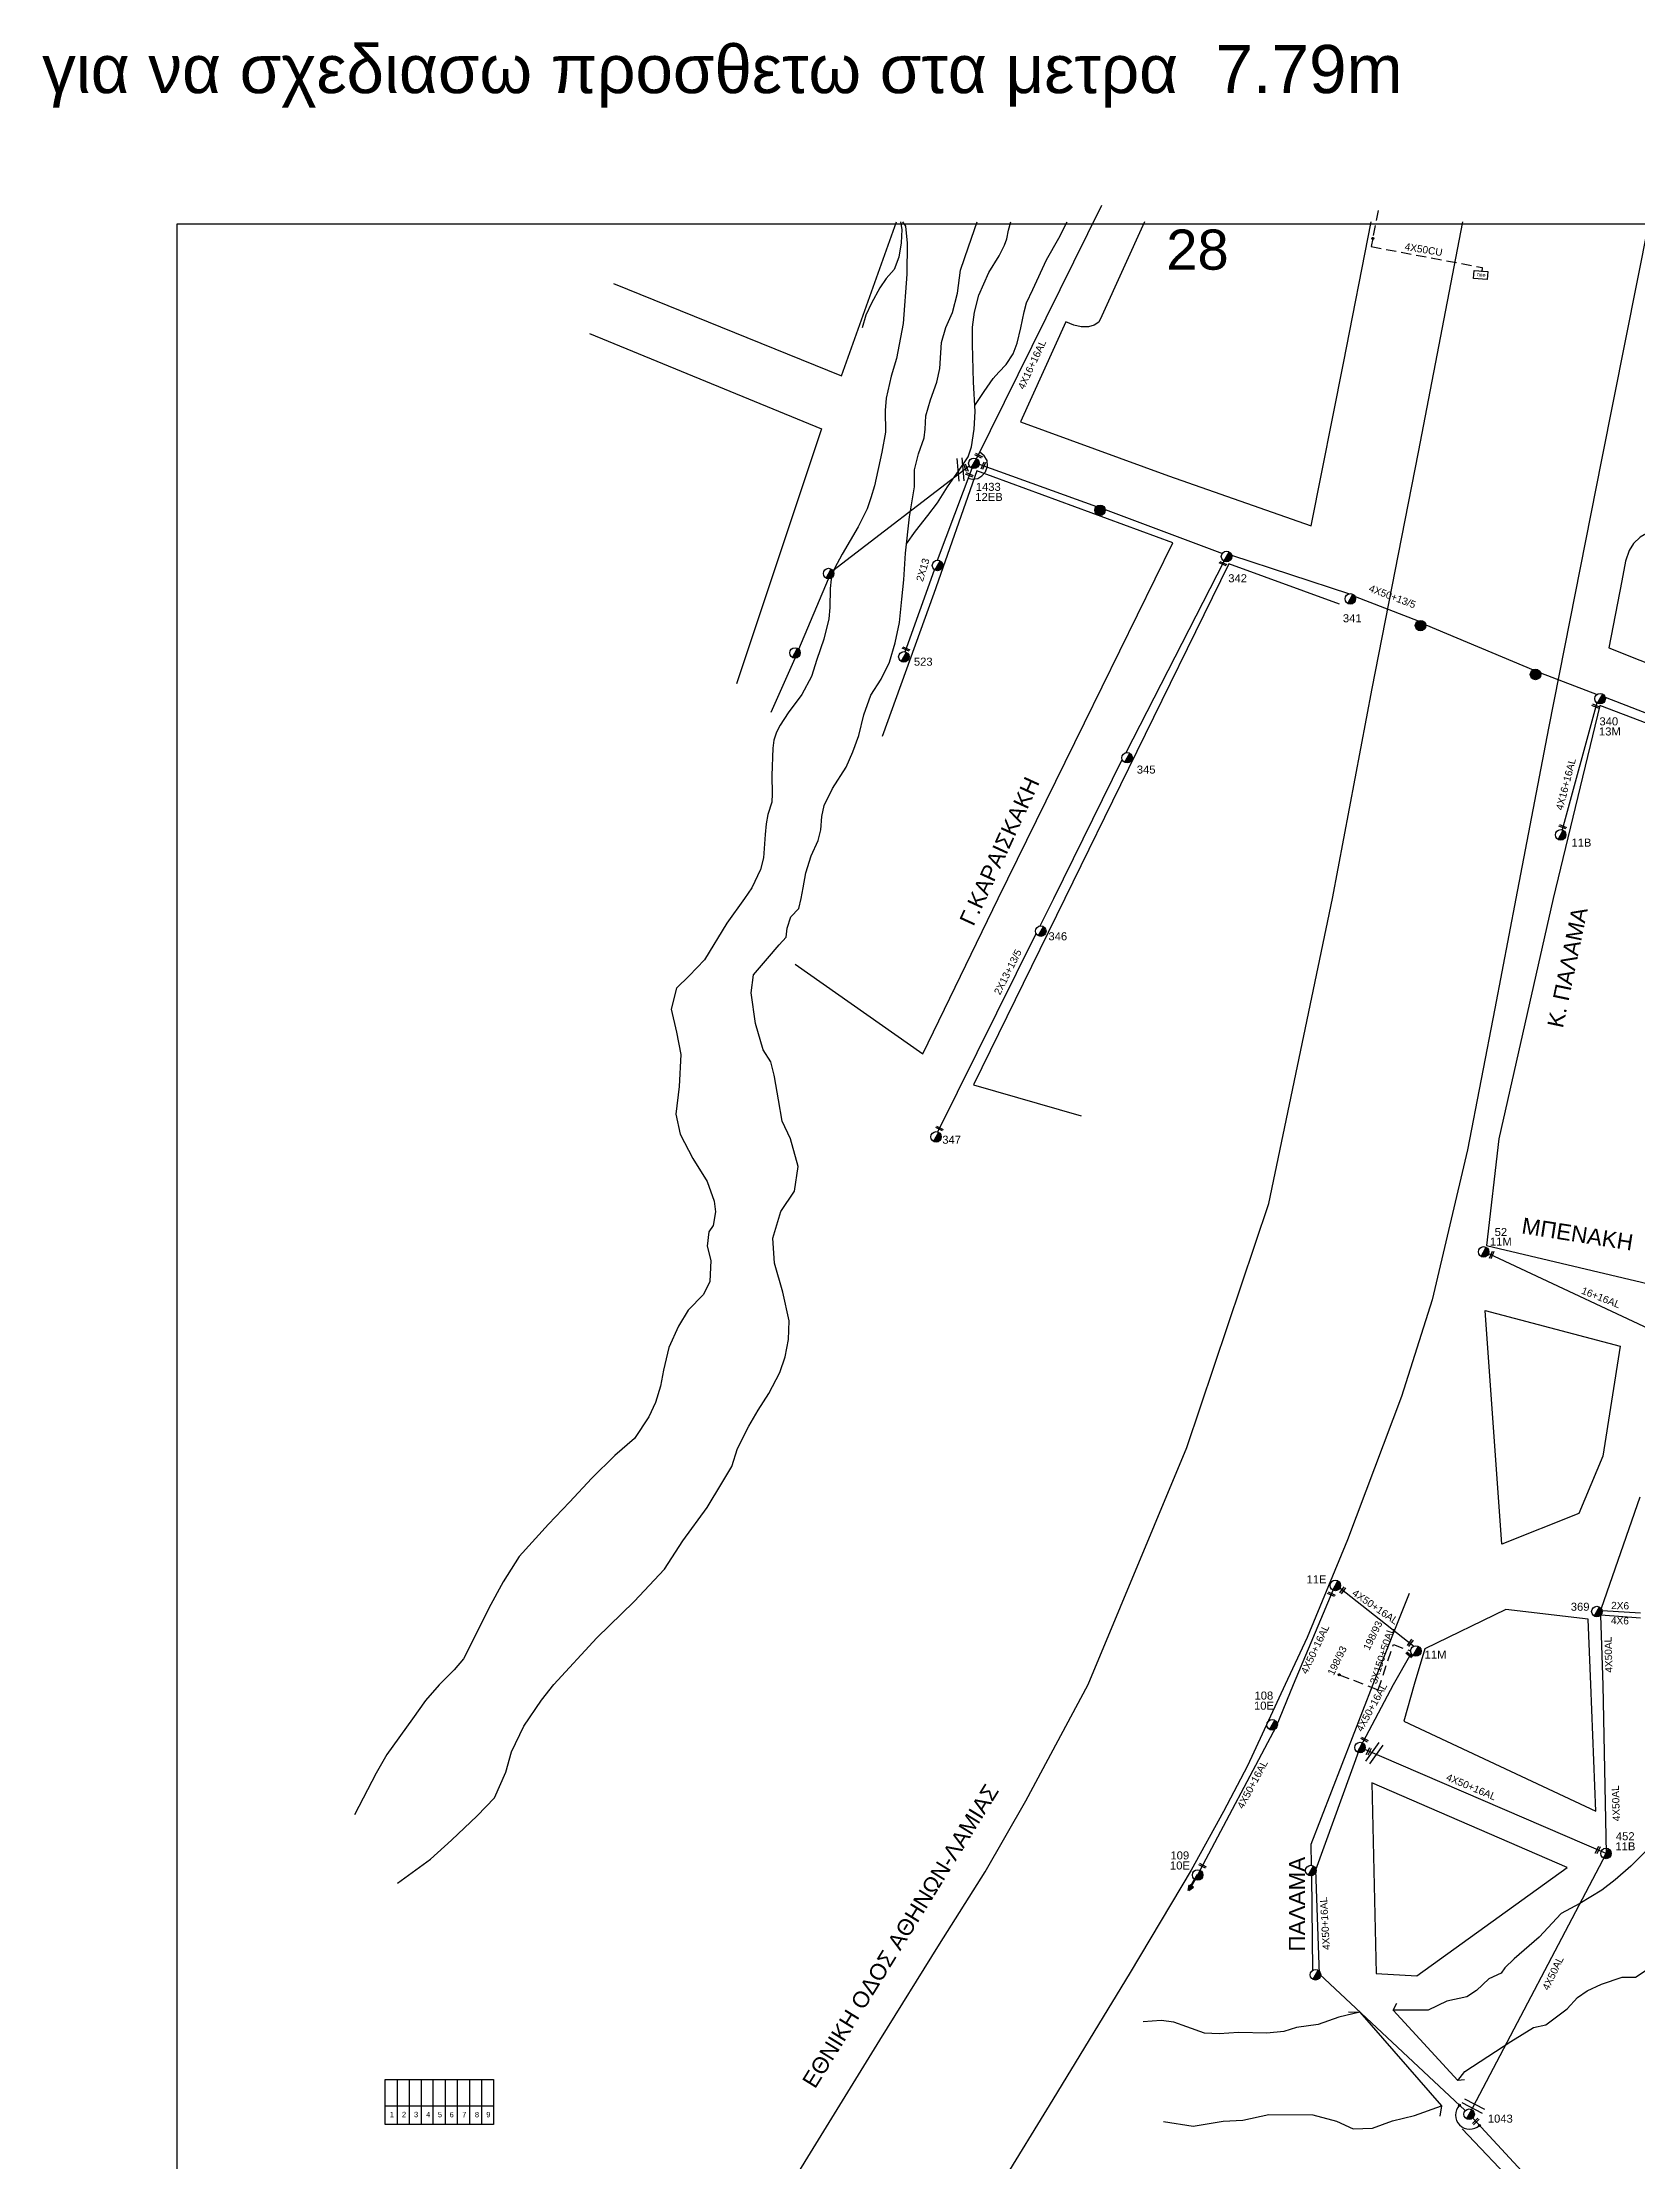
# Model space of a CAD drawing. Header units: millimetres. Extents: x 766 to 1726, y 225 to 629.
# Drawn here: x 790.9 to 989.5, y 364.9 to 628.8 of the extents above; entities that cross this region are included whole.
import ezdxf

# ---------------------------------------------------------------- set-up
doc = ezdxf.new("R2010")
doc.units = ezdxf.units.MM
doc.linetypes.add('DASHED', pattern=[19.05, 12.7, -6.35])
for name, color, linetype in [('Pillar Δημοτικού Φωτισμού', 7, 'Continuous'), ('Άγνωστα', 7, 'Continuous'), ('Γέφυρες Εναέριου Δικτύου', 7, 'Continuous'), ('Γυμνά εναέρια ΧΤ (3Φ)   4x50AL', 7, 'Continuous'), ('Γυμνά εναέρια ΧΤ και ΦΟΠ (3Φ)   3x35+35+16CU', 7, 'Continuous'), ('Γυμνά εναέρια ΧΤ και ΦΟΠ (3Φ)   4x16+16AL', 7, 'Continuous'), ('Γυμνά εναέρια ΧΤ και ΦΟΠ (3Φ)   4x50+16AL', 7, 'Continuous'), ('Επίτονοι', 7, 'Continuous'), ('Επιγραφές - Σχήματα', 7, 'Continuous'), ('Καλώδια ΧΤ   2x6AL', 7, 'DASHED'), ('Καλώδια ΧΤ   3x150+50AL', 7, 'DASHED'), ('Καλώδια ΧΤ   4x50CU', 7, 'DASHED'), ('Καλώδια ΧΤ   4x6AL', 7, 'DASHED'), ('Μηχανική τομή', 7, 'Continuous'), ('Στύλος Ξύλινος', 7, 'Continuous'), ('Στύλος Ξύλινος @ 1', 7, 'Continuous'), ('Στύλος ΦΜ', 7, 'Continuous'), ('Στύλος ΦΜ @ 1', 7, 'Continuous'), ('Συνδέσεις', 7, 'Continuous'), ('Τομή', 7, 'Continuous'), ('Υπόβαθρο ΔΕΗ', 7, 'Continuous')]:
    doc.layers.add(name, color=color, linetype=linetype)
doc.styles.get("Standard").update_dxf_attribs({"font": 'arial.ttf'})
doc.linetypes.add('SYN_LINE', pattern='A,0.5,-0.0001,["/\\/\\/\\/",Standard,S=0.1,R=0,X=0,Y=-0.05],-0.25', length=0.7501)

# ---------------------------------------------------------------- blocks, each defined once
blk = doc.blocks.new('ΥΠΑΡΧΩΝ ΤΣΙΜΕΝΤΕΝΙΟΣ ΣΤΥΛΟΣ')
at = {"layer": 'Στύλος ΦΜ'}
blk.add_hatch(color=256, dxfattribs=at).paths.add_polyline_path([(-1.3, -2.3, 0.574793), (2.6, 0, 0.268822), (1.3, 2.3)])
blk.add_line((-1.3, -2.3), (1.3, 2.3), dxfattribs=at)
blk.add_circle((0, 0), 2.62, dxfattribs=at)
at = {"layer": 'Στύλος ΦΜ', "flags": 4}
for tag, p in [('ΑΡΙΘΜΟΣ', (-4.7, 8.1)), ('ΤΥΠΟΣ', (-4.9, 3))]:
    blk.add_attdef(tag, p, '', height=4, dxfattribs=at)
blk = doc.blocks.new('ΥΠΑΡΧΩΝ ΞΥΛΙΝΟΣ ΣΤΥΛΟΣ')
at = {"layer": 'Στύλος Ξύλινος'}
h = blk.add_hatch(color=256, dxfattribs=at)
h.paths.add_polyline_path([(-2.6, 0, 0.270008), (-1.3, -2.3), (1.3, 2.3, 0.576266)])
h.paths.add_polyline_path([(-1.3, -2.3, 0.574793), (2.6, 0, 0.268822), (1.3, 2.3)])
blk.add_line((-1.3, -2.3), (1.3, 2.3), dxfattribs=at)
blk.add_circle((0, 0), 2.62, dxfattribs=at)
at = {"layer": 'Στύλος Ξύλινος', "flags": 4}
for tag, p in [('ΑΡΙΘΜΟΣ', (-4.9, 8.6)), ('ΤΥΠΟΣ', (-4.8, 3.4))]:
    blk.add_attdef(tag, p, '', height=4, dxfattribs=at)
blk = doc.blocks.new('_ΣΥΝΔΕΣΗ')
at = {"layer": 'Συνδέσεις', "linetype": 'SYN_LINE', "ltscale": 40}
blk.add_hatch(color=256, dxfattribs=at).paths.add_polyline_path([(0.5, 0, 1), (-0.5, 0, 1)])
at = {"layer": 'Συνδέσεις'}
blk.add_circle((0, 0), 0.5, dxfattribs=at)
blk = doc.blocks.new('ΤΟΜΗ')
at = {"layer": 'Τομή', "ltscale": 40}
for p, q in [((-5.7, 0), (5.7, 0)), ((5.7, -2.3), (-5.7, -2.3))]:
    blk.add_line(p, q, dxfattribs=at)
blk = doc.blocks.new('ΜΗΧΑΝΙΚΗ ΤΟΜΗ')
at = {"layer": 'Μηχανική τομή', "ltscale": 40}
for p, q in [((-1.9, 0.8), (1.9, 0.8)), ((1.9, 0), (-1.9, 0))]:
    blk.add_line(p, q, dxfattribs=at)
blk = doc.blocks.new('PILLAR ΔΗΜΟΤΙΚΟΥ ΦΩΤΙΣΜΟΥ')
at = {"layer": 'Pillar Δημοτικού Φωτισμού', "ltscale": 40}
for p, q in [((-3.6, 2), (3.1, 2)), ((-3.6, -2), (-3.6, 2)), ((3.1, 2), (3.1, -2)), ((3.1, -2), (-3.6, -2))]:
    blk.add_line(p, q, dxfattribs=at)
at = {"layer": 'Pillar Δημοτικού Φωτισμού', "insert": (-2.1, 0.7), "char_height": 1.357, "width": 109.961, "attachment_point": 1}
blk.add_mtext('{\\fArial|b1|i0|c161|p34;ΠΔΦ}', dxfattribs=at)
blk = doc.blocks.new('ΕΠΙΤΟΝΟΣ')
at = {"layer": 'Επίτονοι', "lineweight": 40, "ltscale": 40}
blk.add_hatch(color=256, dxfattribs=at).paths.add_polyline_path([(-1.1, 6.5), (0, 9.1), (1.1, 6.5)])
for p, q in [((-1.1, 6.5), (0, 9.1)), ((1.1, 6.5), (-1.1, 6.5)), ((-1.1, 6.5), (0, 6.5)), ((0, 9.1), (1.1, 6.5)), ((0, 6.5), (0, 0))]:
    blk.add_line(p, q, dxfattribs=at)

msp = doc.modelspace()

# ---------------------------------------------------------------- linework, layer by layer
at = {"layer": 'Άγνωστα', "color": 85}
for points in [[(889.313, 563.032), (906.286, 576.073)], [(885.048, 553.245), (888.774, 562.006)], [(881.619, 545.414), (884.59, 552.123)]]:
    msp.add_lwpolyline(points, dxfattribs=at)
at = {"layer": 'Άγνωστα', "color": 30}
for points in [[(902.336, 564.322), (906.629, 575.777)], [(898.308, 552.921), (901.96, 563.132)]]:
    msp.add_lwpolyline(points, dxfattribs=at)
at = {"layer": 'Άγνωστα', "color": 30, "ltscale": 2}
for points in [[(915.119, 518.787), (916.804, 522.211), (925.325, 539.51)], [(902.373, 493.131), (914.608, 517.834)]]:
    msp.add_lwpolyline(points, dxfattribs=at)
at = {"layer": 'Άγνωστα', "color": 85, "ltscale": 2}
msp.add_lwpolyline([(970.939, 477.977), (995.556, 466.439)], dxfattribs=at)
at = {"layer": 'Γέφυρες Εναέριου Δικτύου'}
msp.add_lwpolyline([(906.167, 574.543), (906.649, 574.402), (907.35, 574.49), (907.857, 574.831), (908.321, 575.337), (908.574, 576.016), (908.513, 576.744), (908.149, 577.335), (907.581, 577.762)], dxfattribs=at)
msp.add_arc((968.6, 370.735), 1.773, 136.69541, 312.66923, dxfattribs=at)
at = {"layer": 'Γυμνά εναέρια ΧΤ (3Φ)   4x50AL', "color": 30}
for points in [[(938.95, 564.966), (953.604, 560.151)], [(954.324, 559.786), (962.17, 556.76)], [(963.118, 556.289), (976.504, 550.685)], [(977.401, 550.318), (984.447, 547.618)], [(985.453, 547.275), (1000.776, 541.342)]]:
    msp.add_lwpolyline(points, dxfattribs=at)
at = {"layer": 'Γυμνά εναέρια ΧΤ (3Φ)   4x50AL', "color": 85, "ltscale": 2}
for points in [[(989.756, 447.661), (984.971, 433.774)], [(984.859, 432.917), (985.173, 424.259), (985.56, 403.29), (968.515, 370.822)]]:
    msp.add_lwpolyline(points, dxfattribs=at)
at = {"layer": 'Γυμνά εναέρια ΧΤ και ΦΟΠ (3Φ)   3x35+35+16CU', "linetype": 'Continuous', "ltscale": 80}
for points in [[(833.557, 369.523), (833.557, 375.141), (847.045, 375.141), (847.045, 369.523), (833.557, 369.523)], [(835.056, 375.141), (835.056, 369.523)], [(836.554, 375.141), (836.554, 369.523)], [(838.053, 375.141), (838.053, 369.523)], [(839.552, 369.523), (839.552, 375.141)], [(841.05, 375.141), (841.05, 369.523)], [(842.549, 375.141), (842.549, 369.523)], [(844.048, 375.141), (844.048, 369.523)], [(845.546, 375.141), (845.546, 369.523)], [(833.557, 371.868), (847.045, 371.868)]]:
    msp.add_lwpolyline(points, dxfattribs=at)
at = {"layer": 'Γυμνά εναέρια ΧΤ και ΦΟΠ (3Φ)   4x16+16AL', "color": 30}
for points in [[(907.184, 576.957), (922.778, 608.542)], [(907.504, 576.28), (922.127, 571.03)], [(923.213, 570.621), (937.792, 565.17)], [(925.805, 540.368), (938.023, 564.203)], [(984.423, 546.57), (980.091, 530.756)]]:
    msp.add_lwpolyline(points, dxfattribs=at)
at = {"layer": 'Γυμνά εναέρια ΧΤ και ΦΟΠ (3Φ)   4x50+16AL', "color": 62, "ltscale": 10}
for points in [[(935.019, 401.193), (944.554, 419.142), (946.658, 424.322), (951.607, 436.065)], [(968.037, 371.27), (949.882, 388.277), (949.418, 401.272), (954.937, 416.48), (959.098, 424.322), (961.32, 428.19)], [(989.82, 347.795), (968.959, 370.342)]]:
    msp.add_lwpolyline(points, dxfattribs=at)
at = {"layer": 'Γυμνά εναέρια ΧΤ και ΦΟΠ (3Φ)   4x50+16AL', "color": 62, "ltscale": 2}
msp.add_lwpolyline([(952.432, 436.349), (961.632, 429.107)], dxfattribs=at)
at = {"layer": 'Γυμνά εναέρια ΧΤ και ΦΟΠ (3Φ)   4x50+16AL', "color": 85, "ltscale": 10}
msp.add_lwpolyline([(985.56, 403.29), (954.937, 416.48)], dxfattribs=at)
at = {"layer": 'Επιγραφές - Σχήματα'}
msp.add_lwpolyline([(807.638, 244.256), (1540.689, 244.256), (1540.689, 606.185), (807.638, 606.185)], close=True, dxfattribs=at)
at = {"layer": 'Καλώδια ΧΤ   2x6AL', "color": 85, "linetype": 'SYN_LINE', "ltscale": 10}
msp.add_lwpolyline([(985.071, 433.53), (989.865, 433.249)], dxfattribs=at)
at = {"layer": 'Καλώδια ΧΤ   3x150+50AL', "color": 62, "ltscale": 0.1}
msp.add_lwpolyline([(952.342, 425.551), (957.187, 423.681), (959.1, 429.332), (961.238, 428.506)], dxfattribs=at)
at = {"layer": 'Καλώδια ΧΤ   4x50CU', "color": 30, "ltscale": 0.1}
for points in [[(957.177, 607.855), (956.525, 604.395)], [(956.525, 604.395), (956.323, 603.378), (970.148, 600.777), (970.107, 600.242)]]:
    msp.add_lwpolyline(points, dxfattribs=at)
at = {"layer": 'Καλώδια ΧΤ   4x6AL', "color": 85, "linetype": 'SYN_LINE', "ltscale": 10}
msp.add_lwpolyline([(984.929, 432.989), (989.855, 432.648)], dxfattribs=at)
at = {"layer": 'Υπόβαθρο ΔΕΗ'}
for points in [[(815.097, 259.646), (832.449, 282.443), (852.834, 312.852), (861.567, 326.433), (873.293, 344.623), (873.561, 344.788), (885.844, 364.941), (895.15, 380.024), (902.572, 391.979), (908.267, 401.015), (913.343, 409.864), (921.091, 424.322), (933.36, 453.847), (943.567, 484.234), (951.516, 522.211), (956.461, 548.357), (962.222, 577.791), (967.742, 606.44)], [(861.975, 598.776), (890.37, 587.284), (897.217, 606.44)], [(990.878, 606.44), (984.984, 576.821), (978.392, 543.413), (974.351, 522.211), (971.704, 508.494), (968.322, 490.903), (963.934, 472.217), (960.093, 460.181), (953.365, 442.34), (948.335, 430.193), (945.629, 424.322), (940.925, 414.213), (937.936, 408.499), (933.916, 401.208), (926.321, 388.485), (916.691, 372.663), (910.194, 362.022)], [(928.106, 606.44), (922.801, 594.769), (922.419, 593.947), (921.816, 593.57), (921.124, 593.369), (920.206, 593.391), (919.304, 593.61), (918.309, 593.993), (912.652, 581.572), (931.094, 574.846), (948.872, 568.584), (952.885, 588.863), (956.339, 606.44)], [(859.016, 592.554), (887.881, 580.667), (877.297, 548.936)], [(884.621, 514.042), (900.488, 502.851), (909.9, 522.211), (920.644, 544.092), (931.647, 566.473), (907.232, 575.442), (901.864, 560.179), (895.421, 542.389)], [(985.929, 553.432), (1005.189, 545.718), (1023.076, 538.712), (1027.707, 548.953), (1009.174, 559.777), (998.628, 566.056), (997.186, 566.832), (996.131, 567.354), (994.97, 567.738), (993.666, 568.05), (992.605, 568.107), (991.629, 568.004), (990.599, 567.637), (989.797, 567.175), (988.966, 566.4), (988.435, 565.547), (987.971, 564.203), (987.533, 561.754), (985.929, 553.432)], [(952.393, 558.868), (938.59, 563.869), (926.129, 538.398), (918.164, 522.211), (906.826, 499.018), (920.216, 495.15)], [(978.966, 522.211), (972.226, 492.281), (970.685, 478.974), (991.552, 474.066), (1014.774, 522.211), (1019.856, 532.849), (1003.358, 539.172), (984.81, 546.225), (978.986, 522.211)], [(972.58, 441.81), (970.533, 470.888), (987.321, 466.474), (985.185, 452.778), (982.162, 445.623), (972.58, 441.81)], [(961.05, 435.656), (956.53, 424.322), (948.826, 404.428), (948.86, 401.82)], [(961.661, 424.322), (960.399, 419.773), (984.292, 408.563), (983.658, 424.322), (983.33, 432.48), (973.106, 433.658), (962.991, 428.779), (961.659, 424.322)], [(956.952, 388.354), (962.003, 388.046), (980.712, 401.542), (956.407, 412.089), (956.952, 388.354)], [(948.877, 400.517), (949.028, 388.778)], [(953.494, 383.569), (954.909, 383.529), (965.086, 371.878), (964.881, 370.564)], [(967.926, 375.094), (967.105, 375.035), (959.04, 383.769), (959.531, 384.664)], [(918.065, 357.235), (910.431, 343.036), (963.883, 320.979), (972.634, 335.009), (983.656, 331.294), (988.426, 347.075), (967.65, 369.015), (967.65, 369.015)]]:
    msp.add_lwpolyline(points, dxfattribs=at)
at = {"layer": 'Υπόβαθρο ΔΕΗ', "linetype": 'Continuous', "ltscale": 2}
for points in [[(897.984, 606.44), (898.356, 605.906), (898.566, 603.786), (898.496, 599.925), (898.046, 593.808), (897.212, 589.447), (896.555, 587.253), (895.938, 584.517), (895.812, 582.973), (895.836, 580.253), (895.388, 577.761), (894.487, 573.595), (894.036, 572.109), (893.56, 570.718), (892.46, 568.482), (890.462, 565.076), (889.522, 563.283), (889.093, 561.961), (888.97, 560.819), (888.936, 558.429), (888.807, 557.032), (888.158, 554.503), (887.303, 551.967), (886.623, 549.859), (885.429, 547.62), (883.744, 545.315), (882.733, 543.789), (882.288, 542.917), (881.957, 541.926), (881.816, 540.923), (881.722, 537.501), (881.741, 535.218), (881.692, 534.184), (881.208, 532.642), (880.979, 531.508), (880.866, 530.172), (880.762, 528.428), (880.675, 527.267), (880.307, 525.829), (879.225, 523.509), (878.312, 522.211), (876.119, 519.119), (873.303, 514.574), (871.431, 512.584), (869.821, 511.048), (869.168, 508.435), (869.821, 505.554), (870.359, 502.781), (870.153, 498.785), (869.737, 495.342), (870.302, 492.862), (871.879, 489.834), (873.644, 486.972), (874.541, 484.505), (874.707, 483.178), (874.396, 481.498), (873.877, 480.71), (873.648, 478.926), (874.105, 477.122), (874.001, 474.515), (873.191, 472.876), (871.281, 470.947), (870.075, 468.944), (868.891, 466.31), (868.206, 463.469), (867.832, 461.469), (867.209, 459.437), (866.376, 457.657), (864.59, 454.982), (862.162, 452.846), (859.288, 450.019), (856.506, 447.053), (853.908, 444.283), (850.246, 440.272), (848.274, 437.099), (846.467, 433.851), (845.409, 431.632), (843.299, 427.513), (842.138, 426.16), (840.305, 424.286), (838.582, 422.328), (836.953, 420.066), (833.761, 415.609), (832.45, 413.307), (829.749, 408.107)], [(897.711, 606.44), (897.902, 605.482), (897.827, 603.825), (897.53, 602.065), (896.917, 600.54), (895.941, 599.41), (895.169, 598.251), (894.1, 596.31), (893.394, 594.829), (892.953, 593.249)], [(906.978, 583.585), (908.143, 585.35), (909.271, 586.944), (909.953, 587.728), (910.879, 588.675), (911.73, 590.021), (912.238, 591.345), (912.701, 593.267), (913.136, 595.235), (913.426, 596.385), (914.204, 598.03), (915.881, 601.713), (917.434, 604.428), (918.458, 606.44)], [(990.887, 403.951), (988.642, 401.722), (986.686, 399.989), (985.02, 398.72), (982.313, 397.062), (979.964, 395.809), (977.25, 392.876), (974.136, 390.186), (972.955, 389.046), (972.514, 388.406), (970.973, 387.665), (969.426, 386.216), (968.224, 385.456), (965.722, 384.896), (963.435, 383.791), (959.04, 383.769)], [(967.105, 375.035), (967.965, 376.147), (973.711, 379.881), (976.547, 381.64), (978.056, 381.937), (980.741, 383.939), (982.022, 385.355), (983.234, 386.2), (984.994, 387), (987.578, 387.891), (989.224, 387.891), (994.837, 391.583)]]:
    msp.add_lwpolyline(points, dxfattribs=at)
at = {"layer": 'Υπόβαθρο ΔΕΗ', "linetype": 'Continuous', "ltscale": 4}
for points in [[(835.114, 399.583), (839.206, 402.6), (841.828, 404.942), (845.011, 407.971), (847.156, 410.233), (848.59, 413.424), (849.305, 415.965), (850.815, 419.14), (853.043, 422.368), (854.581, 424.322), (859.905, 430.157), (864.56, 434.671), (868.332, 438.699), (870.64, 442.24), (873.639, 446.364), (875.492, 449.418), (876.738, 451.471), (877.425, 453.706), (878.844, 456.483), (880.003, 458.473), (881.343, 460.553), (882.707, 463.195), (883.371, 465.129), (883.776, 467.288), (883.843, 469.605), (883.06, 473.195), (882.046, 476.785), (881.816, 479.914), (882.829, 483.227), (884.534, 485.758), (884.992, 488.832), (884.992, 488.832), (884.024, 492.284), (883.011, 494.493), (882.55, 497.116), (882.048, 499.978), (881.998, 500.199), (881.583, 501.856), (880.616, 503.375), (880.616, 503.375), (879.691, 506.633), (879.139, 510.452), (879.415, 512.707), (881.165, 514.732), (882.635, 516.432), (883.469, 517.401), (883.604, 518.517), (883.604, 518.517), (884.074, 519.904), (885.061, 520.965), (885.338, 522.211), (885.603, 523.517), (885.945, 525.405), (886.619, 527.523), (887.492, 529.442), (887.796, 530.761), (887.93, 532.405), (888.215, 533.773), (889.249, 535.899), (890.944, 538.546), (891.808, 540.465), (892.528, 542.515), (893.163, 545.069), (894.038, 547.528), (895.297, 549.507), (896.352, 551.617), (897.072, 554.04), (897.611, 556.571), (897.894, 559.48), (898.134, 561.883), (898.327, 565.213), (898.837, 569.726), (899.483, 573.452), (899.454, 575.558), (899.963, 577.557), (900.653, 579.546), (900.812, 580.633), (900.859, 582.299), (901.458, 584.302), (902.265, 586.483), (902.632, 588.196), (902.738, 590.147), (902.821, 591.443), (903.368, 593.283), (904.189, 595.175), (904.816, 597.587), (905.205, 600.45), (906.205, 603.336), (907.283, 606.44)], [(898.459, 566.38), (899.602, 567.96), (901.135, 569.88), (902.336, 571.46), (903.57, 573.442), (905.017, 575.538), (906.149, 577.193), (906.574, 578.421), (906.903, 580.656), (907.023, 582.832), (906.803, 586.484), (906.681, 591.228), (906.694, 593.33), (906.933, 595.195), (907.487, 597.325), (908.721, 600.132), (910.006, 602.211), (910.667, 603.569), (910.952, 604.338), (911.151, 605.422), (911.479, 606.44)], [(954.909, 383.529), (952.306, 382.926), (949.705, 382.004), (947.028, 381.618), (945.451, 381.115), (943.336, 380.93), (939.785, 380.998), (937.402, 380.83), (935.583, 380.897), (933.384, 381.685), (931.773, 382.306), (930.162, 382.473), (927.953, 382.339)], [(930.474, 369.932), (934.147, 369.339), (937.887, 369.96), (940.344, 370.095), (943.585, 370.796), (949.05, 370.742), (952.021, 369.96), (954.073, 368.988), (956.487, 369.096), (958.971, 369.987), (961.699, 370.661), (965.086, 371.878)]]:
    msp.add_lwpolyline(points, dxfattribs=at)

# ---------------------------------------------------------------- block references
at = {"layer": 'Pillar Δημοτικού Φωτισμού', "xscale": 0.2500000000000034, "yscale": 0.2500000000000034, "zscale": 0.2500000000000034, "rotation": 355.4289756219486}
msp.add_blockref('PILLAR ΔΗΜΟΤΙΚΟΥ ΦΩΤΙΣΜΟΥ', (970.016, 599.823), dxfattribs=at)
at = {"layer": 'Επίτονοι', "xscale": 0.2499999999999903, "yscale": 0.2499999999999903, "zscale": 0.2499999999999903, "rotation": 149.8234725879104}
msp.add_blockref('ΕΠΙΤΟΝΟΣ', (934.743, 400.653), dxfattribs=at)
at = {"layer": 'Μηχανική τομή'}
for p, xscale, yscale, zscale, rotation in [((905.965, 575.865), 0.2499999999999125, 0.2499999999999125, 0.2499999999999125, 111.7311976993807), ((907.493, 577.416), 0.2499999999999406, 0.2499999999999406, 0.2499999999999406, 152.1671755446723), ((907.95, 576.121), 0.2499999999999796, 0.2499999999999796, 0.2499999999999796, 245.948155170945), ((906.348, 575.046), 0.249999999999986, 0.249999999999986, 0.249999999999986, 157.5733382784553), ((937.901, 563.98), 0.249999999999986, 0.249999999999986, 0.249999999999986, 157.5733382784553), ((898.46, 553.363), 0.249999999999986, 0.249999999999986, 0.249999999999986, 157.5733382784553), ((984.327, 546.244), 0.249999999999986, 0.249999999999986, 0.249999999999986, 157.5733382784553), ((980.214, 531.229), 0.249999999999986, 0.249999999999986, 0.249999999999986, 157.5733382784553), ((902.54, 493.466), 0.2499999999999939, 0.2499999999999939, 0.2499999999999939, 334.3520641461508), ((971.236, 477.868), 0.250000000000017, 0.250000000000017, 0.250000000000017, 246.815010486939), ((951.323, 435.48), 0.2499999999999592, 0.2499999999999592, 0.2499999999999592, 335.9647545576101), ((952.691, 436.122), 0.2499999999999859, 0.2499999999999859, 0.2499999999999859, 233.3319215273774), ((961.12, 428.1), 0.2499999999999566, 0.2499999999999566, 0.2499999999999566, 140.8134637275941), ((961.109, 429.578), 0.2499999999999859, 0.2499999999999859, 0.2499999999999859, 233.3319215273774), ((955.435, 417.389), 0.2500000000000238, 0.2500000000000238, 0.2500000000000238, 331.5175112127945), ((955.929, 416.053), 0.2500000000000982, 0.2500000000000982, 0.2500000000000982, 242.5233060407241), ((984.443, 403.771), 0.2500000000000982, 0.2500000000000982, 0.2500000000000982, 242.5233060407241), ((935.271, 401.668), 0.2500000000000238, 0.2500000000000238, 0.2500000000000238, 331.5175112127945), ((969.278, 369.997), 0.2499999999999426, 0.2499999999999426, 0.2499999999999426, 224.8968813057598)]:
    msp.add_blockref('ΜΗΧΑΝΙΚΗ ΤΟΜΗ', p, dxfattribs=dict(at, xscale=xscale, yscale=yscale, zscale=zscale, rotation=rotation))
at = {"layer": 'Στύλος Ξύλινος @ 1', "ltscale": 40, "xscale": 0.25, "yscale": 0.25, "zscale": 0.25}
for p in [(922.563, 570.542), (962.473, 556.18), (976.786, 550.095)]:
    msp.add_blockref('ΥΠΑΡΧΩΝ ΞΥΛΙΝΟΣ ΣΤΥΛΟΣ', p, dxfattribs=at)
at = {"layer": 'Στύλος ΦΜ @ 1', "ltscale": 40}
ref = msp.add_blockref('ΥΠΑΡΧΩΝ ΤΣΙΜΕΝΤΕΝΙΟΣ ΣΤΥΛΟΣ', (906.859, 576.39), dxfattribs=dict(at, xscale=0.25, yscale=0.25, zscale=0.25))
ref.add_attrib('ΤΥΠΟΣ', '12EB', (907.036, 571.701), dxfattribs={"layer": 'Στύλος ΦΜ', "height": 1, "flags": 4})
ref.add_attrib('ΑΡΙΘΜΟΣ', '1433', (907.095, 572.958), dxfattribs={"layer": 'Στύλος ΦΜ', "height": 1, "flags": 4})
ref = msp.add_blockref('ΥΠΑΡΧΩΝ ΤΣΙΜΕΝΤΕΝΙΟΣ ΣΤΥΛΟΣ', (938.321, 564.785), dxfattribs=dict(at, xscale=0.25, yscale=0.25, zscale=0.25))
ref.add_attrib('ΤΥΠΟΣ', '342', (938.528, 561.576), dxfattribs={"layer": 'Στύλος ΦΜ', "height": 1, "flags": 4})
at = {"layer": 'Στύλος ΦΜ @ 1', "ltscale": 40, "xscale": 0.25, "yscale": 0.25, "zscale": 0.25}
for p in [(888.774, 562.66), (902.336, 563.667), (884.59, 552.777), (954.937, 416.48), (948.809, 401.167), (949.385, 388.182)]:
    msp.add_blockref('ΥΠΑΡΧΩΝ ΤΣΙΜΕΝΤΕΝΙΟΣ ΣΤΥΛΟΣ', p, dxfattribs=at)
at = {"layer": 'Στύλος ΦΜ @ 1', "ltscale": 40}
ref = msp.add_blockref('ΥΠΑΡΧΩΝ ΤΣΙΜΕΝΤΕΝΙΟΣ ΣΤΥΛΟΣ', (953.731, 559.509), dxfattribs=dict(at, xscale=0.25, yscale=0.25, zscale=0.25))
ref.add_attrib('ΤΥΠΟΣ', '341', (952.8, 556.597), dxfattribs={"layer": 'Στύλος ΦΜ', "height": 1, "flags": 4})
ref = msp.add_blockref('ΥΠΑΡΧΩΝ ΤΣΙΜΕΝΤΕΝΙΟΣ ΣΤΥΛΟΣ', (898.143, 552.288), dxfattribs=dict(at, xscale=0.25, yscale=0.25, zscale=0.25))
ref.add_attrib('ΤΥΠΟΣ', '523', (899.389, 551.187), dxfattribs={"layer": 'Στύλος ΦΜ', "height": 1, "flags": 4})
ref = msp.add_blockref('ΥΠΑΡΧΩΝ ΤΣΙΜΕΝΤΕΝΙΟΣ ΣΤΥΛΟΣ', (984.827, 547.085), dxfattribs=dict(at, xscale=0.25, yscale=0.25, zscale=0.25))
ref.add_attrib('ΤΥΠΟΣ', '13M', (984.682, 542.502), dxfattribs={"layer": 'Στύλος ΦΜ', "height": 1, "flags": 4})
ref.add_attrib('ΑΡΙΘΜΟΣ', '340', (984.741, 543.759), dxfattribs={"layer": 'Στύλος ΦΜ', "height": 1, "flags": 4})
ref = msp.add_blockref('ΥΠΑΡΧΩΝ ΤΣΙΜΕΝΤΕΝΙΟΣ ΣΤΥΛΟΣ', (925.941, 539.728), dxfattribs=dict(at, xscale=0.25, yscale=0.25, zscale=0.25))
ref.add_attrib('ΤΥΠΟΣ', '345', (927.144, 537.754), dxfattribs={"layer": 'Στύλος ΦΜ', "height": 1, "flags": 4})
ref = msp.add_blockref('ΥΠΑΡΧΩΝ ΤΣΙΜΕΝΤΕΝΙΟΣ ΣΤΥΛΟΣ', (979.918, 530.125), dxfattribs=dict(at, xscale=0.25, yscale=0.25, zscale=0.25))
ref.add_attrib('ΤΥΠΟΣ', '11B', (981.257, 528.659), dxfattribs={"layer": 'Στύλος ΦΜ', "height": 1, "flags": 4})
ref = msp.add_blockref('ΥΠΑΡΧΩΝ ΤΣΙΜΕΝΤΕΝΙΟΣ ΣΤΥΛΟΣ', (915.188, 518.137), dxfattribs=dict(at, xscale=0.25, yscale=0.25, zscale=0.25))
ref.add_attrib('ΤΥΠΟΣ', '346', (916.139, 516.996), dxfattribs={"layer": 'Στύλος ΦΜ', "height": 1, "flags": 4})
ref = msp.add_blockref('ΥΠΑΡΧΩΝ ΤΣΙΜΕΝΤΕΝΙΟΣ ΣΤΥΛΟΣ', (902.151, 492.515), dxfattribs=dict(at, xscale=0.25, yscale=0.25, zscale=0.25))
ref.add_attrib('ΤΥΠΟΣ', '347', (902.924, 491.665), dxfattribs={"layer": 'Στύλος ΦΜ', "height": 1, "flags": 4})
ref = msp.add_blockref('ΥΠΑΡΧΩΝ ΤΣΙΜΕΝΤΕΝΙΟΣ ΣΤΥΛΟΣ', (970.322, 478.196), dxfattribs=dict(at, xscale=0.25, yscale=0.25, zscale=0.25))
ref.add_attrib('ΤΥΠΟΣ', '52', (971.692, 480.173), dxfattribs={"layer": 'Στύλος ΦΜ', "height": 1, "flags": 4})
ref.add_attrib('ΑΡΙΘΜΟΣ', '11M', (971.103, 478.973), dxfattribs={"layer": 'Στύλος ΦΜ', "height": 1, "flags": 4})
ref = msp.add_blockref('ΥΠΑΡΧΩΝ ΤΣΙΜΕΝΤΕΝΙΟΣ ΣΤΥΛΟΣ', (951.861, 436.668), dxfattribs=dict(at, xscale=0.25, yscale=0.25, zscale=0.25))
ref.add_attrib('ΤΥΠΟΣ', '11E', (948.274, 436.922), dxfattribs={"layer": 'Στύλος ΦΜ', "height": 1, "flags": 4})
ref = msp.add_blockref('ΥΠΑΡΧΩΝ ΤΣΙΜΕΝΤΕΝΙΟΣ ΣΤΥΛΟΣ', (984.428, 433.409), dxfattribs=dict(at, xscale=0.25, yscale=0.25, zscale=0.25))
ref.add_attrib('ΤΥΠΟΣ', '369', (981.173, 433.513), dxfattribs={"layer": 'Στύλος ΦΜ', "height": 1, "flags": 4})
ref = msp.add_blockref('ΥΠΑΡΧΩΝ ΤΣΙΜΕΝΤΕΝΙΟΣ ΣΤΥΛΟΣ', (961.893, 428.506), dxfattribs=dict(at, xscale=0.25, yscale=0.25, zscale=0.25))
ref.add_attrib('ΤΥΠΟΣ', '11M', (962.976, 427.551), dxfattribs={"layer": 'Στύλος ΦΜ', "height": 1, "flags": 4})
ref = msp.add_blockref('ΥΠΑΡΧΩΝ ΤΣΙΜΕΝΤΕΝΙΟΣ ΣΤΥΛΟΣ', (943.987, 419.31), dxfattribs=dict(at, xscale=0.25, yscale=0.25, zscale=0.25))
ref.add_attrib('ΤΥΠΟΣ', '10E', (941.736, 421.196), dxfattribs={"layer": 'Στύλος ΦΜ', "height": 1, "flags": 4})
ref.add_attrib('ΑΡΙΘΜΟΣ', '108', (941.795, 422.453), dxfattribs={"layer": 'Στύλος ΦΜ', "height": 1, "flags": 4})
ref = msp.add_blockref('ΥΠΑΡΧΩΝ ΤΣΙΜΕΝΤΕΝΙΟΣ ΣΤΥΛΟΣ', (985.56, 403.29), dxfattribs=dict(at, xscale=0.25, yscale=0.25, zscale=0.25))
ref.add_attrib('ΤΥΠΟΣ', '11B', (986.729, 403.678), dxfattribs={"layer": 'Στύλος ΦΜ', "height": 1, "flags": 4})
ref.add_attrib('ΑΡΙΘΜΟΣ', '452', (986.788, 404.935), dxfattribs={"layer": 'Στύλος ΦΜ', "height": 1, "flags": 4})
ref = msp.add_blockref('ΥΠΑΡΧΩΝ ΤΣΙΜΕΝΤΕΝΙΟΣ ΣΤΥΛΟΣ', (934.721, 400.61), dxfattribs=dict(at, xscale=0.25, yscale=0.25, zscale=0.25))
ref.add_attrib('ΤΥΠΟΣ', '10E', (931.273, 401.295), dxfattribs={"layer": 'Στύλος ΦΜ', "height": 1, "flags": 4})
ref.add_attrib('ΑΡΙΘΜΟΣ', '109', (931.332, 402.552), dxfattribs={"layer": 'Στύλος ΦΜ', "height": 1, "flags": 4})
ref = msp.add_blockref('ΥΠΑΡΧΩΝ ΤΣΙΜΕΝΤΕΝΙΟΣ ΣΤΥΛΟΣ', (968.515, 370.822), dxfattribs=dict(at, xscale=0.25, yscale=0.25, zscale=0.25))
ref.add_attrib('ΤΥΠΟΣ', '1043', (970.845, 369.777), dxfattribs={"layer": 'Στύλος ΦΜ', "height": 1, "flags": 4})
at = {"layer": 'Συνδέσεις', "xscale": 0.25, "yscale": 0.25, "zscale": 0.25}
for p in [(956.525, 604.398), (952.343, 425.554), (967.31, 371.954), (969.803, 369.434)]:
    msp.add_blockref('_ΣΥΝΔΕΣΗ', p, dxfattribs=at)
at = {"layer": 'Τομή'}
for p, xscale, yscale, zscale, rotation in [((905.477, 575.635), 0.2500000000001898, 0.2500000000001898, 0.2500000000001898, 274.7238273519401), ((956.95, 415.613), 0.250000000000019, 0.250000000000019, 0.250000000000019, 234.5721675745465), ((969.184, 372.097), 0.2500000000000522, 0.2500000000000522, 0.2500000000000522, 332.3939312155403)]:
    msp.add_blockref('ΤΟΜΗ', p, dxfattribs=dict(at, xscale=xscale, yscale=yscale, zscale=zscale, rotation=rotation))

# ---------------------------------------------------------------- texts
at = {"ltscale": 30, "char_height": 0.666, "width": 7.498, "attachment_point": 1}
for s, insert in [('1', (834.142, 371.119)), ('2', (835.654, 371.119)), ('3', (837.158, 371.119)), ('4', (838.671, 371.119)), ('5', (840.13, 371.11)), ('6', (841.588, 371.11)), ('7', (843.15, 371.11)), ('8', (844.734, 371.11)), ('9', (846.154, 371.11))]:
    msp.add_mtext(s, dxfattribs=dict(at, insert=insert))
at = {"layer": 'Άγνωστα', "color": 7, "char_height": 0.9, "width": 84.18588, "attachment_point": 1}
for s, insert, rotation in [('2X13', (899.643, 561.839), 73.2901), ('2X13+13/5', (909.309, 510.519), 63.36958), ('16+16AL', (982.739, 473.867), 338.45984)]:
    msp.add_mtext(s, dxfattribs=dict(at, insert=insert, rotation=rotation))
at = {"layer": 'Γυμνά εναέρια ΧΤ (3Φ)   4x50AL', "color": 7, "char_height": 0.9, "width": 84.18588, "attachment_point": 1}
for s, insert, rotation in [('4X50+13/5', (956.266, 561.316), 339.22089), ('4X50AL', (985.469, 425.786), 91.58155), ('4X50AL', (986.4, 407.287), 91.81978), ('4X50AL', (977.581, 386.557), 64.432)]:
    msp.add_mtext(s, dxfattribs=dict(at, insert=insert, rotation=rotation))
at = {"layer": 'Γυμνά εναέρια ΧΤ και ΦΟΠ (3Φ)   4x16+16AL', "color": 7, "char_height": 0.9, "width": 84.18588, "attachment_point": 1}
for insert, rotation in [((912.283, 585.889), 64.96225), ((979.29, 533.351), 75.45564)]:
    msp.add_mtext('4X16+16AL', dxfattribs=dict(at, insert=insert, rotation=rotation))
at = {"layer": 'Γυμνά εναέρια ΧΤ και ΦΟΠ (3Φ)   4x50+16AL', "color": 7, "char_height": 0.9, "width": 84.18588, "attachment_point": 1}
for insert, rotation in [((954.38, 436.257), 325.24648), ((947.519, 425.937), 64.68364), ((954.398, 418.805), 61.41289), ((939.576, 409.193), 61.80121), ((965.918, 413.287), 337.02679), ((950.291, 391.253), 93.20065)]:
    msp.add_mtext('4X50+16AL', dxfattribs=dict(at, insert=insert, rotation=rotation))
at = {"layer": 'Επιγραφές - Σχήματα', "ltscale": 10, "insert": (790.86, 628.482), "char_height": 6, "width": 315.0361, "attachment_point": 1}
msp.add_mtext('{\\C1;για να σχεδιασω προσθετω στα μετρα  7.79m}', dxfattribs=at)
at = {"layer": 'Επιγραφές - Σχήματα', "insert": (930.816, 605.497), "char_height": 5, "width": 0.34863, "attachment_point": 1}
msp.add_mtext('28', dxfattribs=at)
at = {"layer": 'Επιγραφές - Σχήματα', "attachment_point": 1}
for s, insert, char_height, width, rotation in [('Γ.ΚΑΡΑΙΣΚΑΚΗ', (904.991, 519.482), 2, 13.74049, 65.33995), ('Κ. ΠΑΛΑΜΑ', (978.223, 506.387), 2, 23.65886, 78.16696), ('ΜΠΕΝΑΚΗ', (975.269, 482.493), 2, 6.24838, 351.07957), ('198/93', (955.273, 428.9), 0.9, 8.55915, 64.16069), ('198/93', (950.839, 425.771), 0.9, 8.55915, 64.16069), ('ΕΘΝΙΚΗ ΟΔΟΣ ΑΘΗΝΩΝ-ΛΑΜΙΑΣ', (885.38, 374.948), 2, 51.40586, 58.3236), ('ΠΑΛΑΜΑ', (946.09, 391.074), 2, 9.53138, 90)]:
    msp.add_mtext(s, dxfattribs=dict(at, insert=insert, char_height=char_height, width=width, rotation=rotation))
at = {"layer": 'Καλώδια ΧΤ   2x6AL', "color": 7, "insert": (986.21, 434.628), "char_height": 0.9, "width": 84.18588, "attachment_point": 1, "rotation": 358.57945}
msp.add_mtext('2X6', dxfattribs=at)
at = {"layer": 'Καλώδια ΧΤ   3x150+50AL', "color": 7, "insert": (956.136, 424.586), "char_height": 0.9, "width": 84.18588, "attachment_point": 1, "rotation": 72.28221}
msp.add_mtext('3X150+50AL', dxfattribs=at)
at = {"layer": 'Καλώδια ΧΤ   4x50CU', "color": 7, "insert": (960.587, 603.844), "char_height": 0.9, "width": 84.18588, "attachment_point": 1, "rotation": 350.68484}
msp.add_mtext('4X50CU', dxfattribs=at)
at = {"layer": 'Καλώδια ΧΤ   4x6AL', "color": 7, "insert": (986.187, 432.758), "char_height": 0.9, "width": 84.18588, "attachment_point": 1, "rotation": 358.57945}
msp.add_mtext('4X6', dxfattribs=at)

doc.saveas('drawing.dxf')
